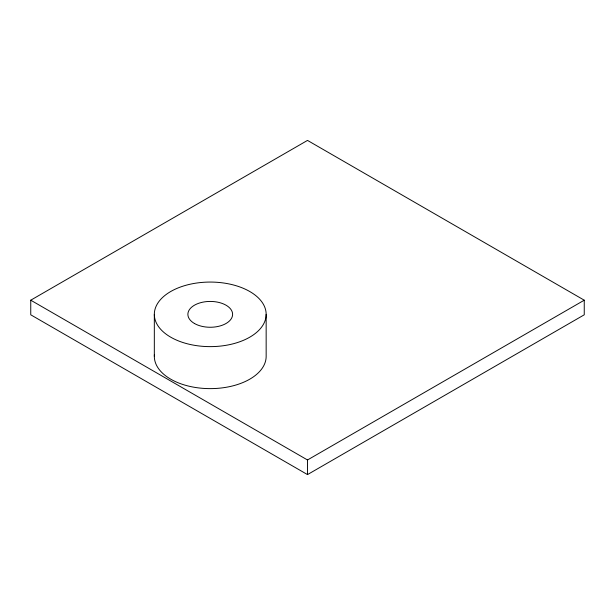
<?xml version="1.0" encoding="UTF-8"?>
<svg xmlns="http://www.w3.org/2000/svg" width="615" height="615" viewBox="0 0 615 615"><rect width="100%" height="100%" fill="white"/><g stroke="black" fill="none" stroke-linecap="round" stroke-linejoin="round"><path stroke-width="0.92" d="M30.75 300.197L307.5 140.412L584.25 300.197L584.25 314.803L307.5 474.588L30.75 314.803L30.75 300.197L307.5 459.974L584.25 300.197M307.5 459.974L307.5 474.588M266.157 314.35A55.911 32.28 0 0 1 182.286 342.301A55.911 32.28 0 0 1 182.286 286.39A55.911 32.28 0 0 1 266.157 314.35L266.157 356.346A55.911 32.28 0 0 1 208.623 388.611A55.911 32.28 0 0 1 154.427 354.478M154.327 314.35L154.327 356.346M194.425 323.475A22.363 12.915 0 0 0 231.847 317.686A22.363 12.915 0 0 0 204.457 301.873A22.363 12.915 0 0 0 194.425 323.475"/></g></svg>
